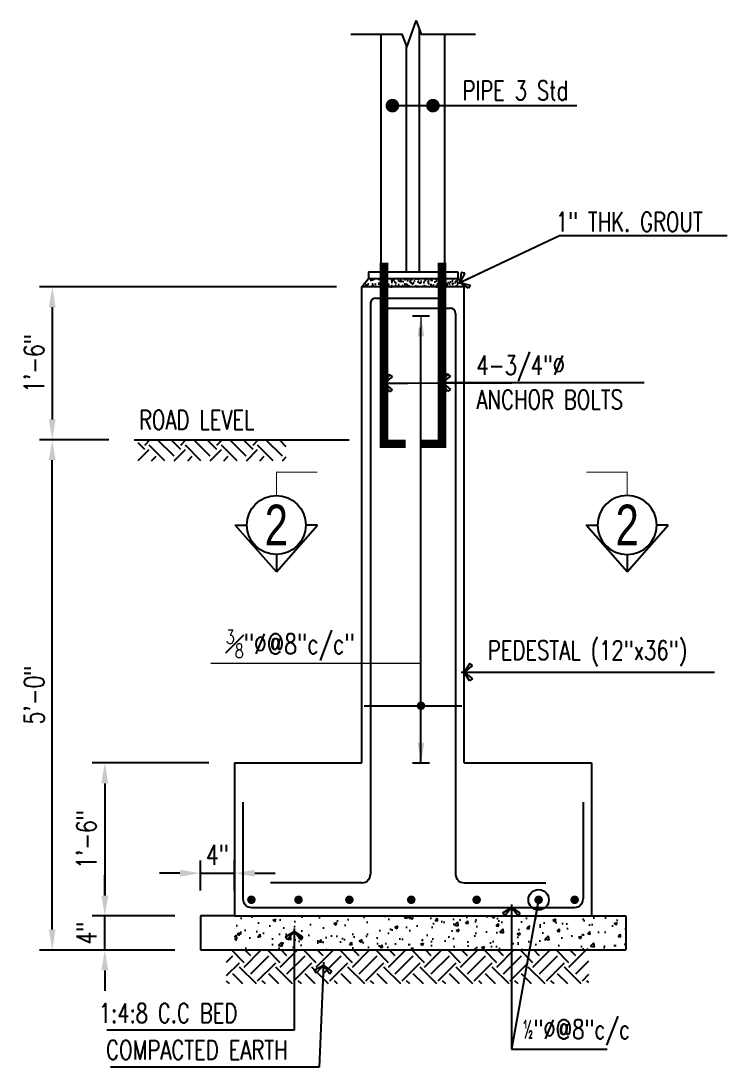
# Model space of a CAD drawing. Header units: inches. Extents: x 1454 to 3184, y -1691 to 428.
# Drawn here: x 1519.8 to 1602.8, y 147.8 to 270.9 of the extents above; entities that cross this region are included whole.
import ezdxf
from ezdxf.enums import TextEntityAlignment as Align

# ---------------------------------------------------------------- set-up
doc = ezdxf.new("R2010")
doc.units = ezdxf.units.IN
doc.header["$LTSCALE"] = 10
doc.header["$MEASUREMENT"] = 0
for name, color, linetype in [('A-TYP-DIM', 1, 'Continuous'), ('A-TYP-H-TEXT', 2, 'Continuous'), ('A-TYP-M-BOT-STEEL', 6, 'Continuous'), ('A-TYP-SEC-MARK', 5, 'Continuous'), ('A-TYP-ST-DONUT', 6, 'Continuous'), ('A-TYP-ST-Hatch', 254, 'Continuous'), ('dim', 1, 'Continuous'), ('FOOTING', 3, 'Continuous'), ('HATCH', 8, 'Continuous'), ('PRO', 2, 'Continuous'), ('PROJECTION', 1, 'Continuous'), ('SCHEDULE', 15, 'Continuous')]:
    doc.layers.add(name, color=color, linetype=linetype)
doc.layers.add('main plan$0$$AUDIT_BAD_LAYER2', color=252, linetype='Continuous', lineweight=15)
doc.styles.add('rizwan', font='romans.shx', dxfattribs={"width": 0.75})
doc.styles.add('ROMANS', font='tahoma.ttf')
doc.styles.add('SEC-MARK', font='swisscl.ttf')
doc.dimstyles.new('STYLE-64', dxfattribs={"dimscale": 0, "dimtxt": 0.09375, "dimasz": 0.125, "dimexe": 0.0625, "dimexo": 0.0625, "dimgap": 0.03125, "dimtad": 1, "dimlfac": -1, "dimzin": 3, "dimdsep": 46, "dimlunit": 4, "dimtxsty": 'ROMANS', "dimcen": 0.125, "dimdle": 4, "dimclrd": 1, "dimclre": 1, "dimclrt": 2, "dimadec": 0, "dimazin": 0, "dimtfac": 0.5, "dimtix": 1, "dimtmove": 2, "dimatfit": 3, "dimldrblk": 'ARC', "dimfxl": 0, "dimfrac": 1, "dimtolj": 1, "dimtzin": 3, "dimarcsym": 0})

# ---------------------------------------------------------------- blocks, each defined once
blk = doc.blocks.new('*D494')
at = {"layer": 'A-TYP-DIM', "color": 1, "lineweight": -2, "ltscale": 1.5, "transparency": 16777216}
for p, q in [((1530.11, 221.61), (1521.97, 221.61)), ((1523.47, 164.01), (1523.47, 219.21)), ((1537.88, 161.61), (1521.97, 161.61))]:
    blk.add_line(p, q, dxfattribs=at)
at = {"layer": 'A-TYP-DIM', "color": 1, "ltscale": 1.5, "transparency": 16777216}
for points in [[(1523.07, 219.21), (1523.87, 219.21), (1523.47, 221.61)], [(1523.07, 164.01), (1523.87, 164.01), (1523.47, 161.61)]]:
    blk.add_solid(points, dxfattribs=at)
at = {"layer": 'Defpoints', "color": 0, "ltscale": 1.5, "transparency": 16777216}
for p in [(1523.47, 221.61), (1533.11, 221.61), (1540.88, 161.61)]:
    blk.add_point(p, dxfattribs=at)
at = {"layer": 'A-TYP-DIM', "color": 2, "ltscale": 1.5, "transparency": 16777216, "insert": (1521.33, 191.61), "char_height": 2.344, "attachment_point": 5, "rotation": 90, "style": 'rizwan'}
blk.add_mtext('\\A1;5\'-0"', dxfattribs=at)
blk = doc.blocks.new('ARC')
at = {"layer": 'dim', "color": 0, "linetype": 'ByBlock', "ltscale": 1.5}
for p, q in [((0.144, 0), (-1.163, 0)), ((-0.416, -0.321), (0, 0))]:
    blk.add_line(p, q, dxfattribs=at)
at = {"layer": 'dim', "color": 0, "ltscale": 1.5}
for p, q in [((-0.407, 0.336), (-0.262, 0.434)), ((0, 0), (-0.407, 0.336)), ((-0.275, -0.425), (0, 0)), ((-0.262, 0.434), (0, 0)), ((-0.416, -0.321), (-0.275, -0.425))]:
    blk.add_line(p, q, dxfattribs=at)
blk = doc.blocks.new('*D495')
at = {"layer": 'A-TYP-DIM', "color": 1, "lineweight": -2, "ltscale": 1.5, "transparency": 16777216}
for p, q in [((1541.88, 183.61), (1528.15, 183.61)), ((1529.65, 181.21), (1529.65, 168.01)), ((1537.88, 165.61), (1528.15, 165.61))]:
    blk.add_line(p, q, dxfattribs=at)
at = {"layer": 'A-TYP-DIM', "color": 1, "ltscale": 1.5, "transparency": 16777216}
for points in [[(1529.25, 181.21), (1530.05, 181.21), (1529.65, 183.61)], [(1529.25, 168.01), (1530.05, 168.01), (1529.65, 165.61)]]:
    blk.add_solid(points, dxfattribs=at)
at = {"layer": 'Defpoints', "color": 0, "ltscale": 1.5, "transparency": 16777216}
for p in [(1544.88, 183.61), (1529.65, 165.61), (1540.88, 165.61)]:
    blk.add_point(p, dxfattribs=at)
at = {"layer": 'A-TYP-DIM', "color": 2, "ltscale": 1.5, "transparency": 16777216, "insert": (1527.5, 174.61), "char_height": 2.344, "attachment_point": 5, "rotation": 90, "style": 'rizwan'}
blk.add_mtext('\\A1;1\'-6"', dxfattribs=at)
blk = doc.blocks.new('*D496')
at = {"layer": 'A-TYP-DIM', "color": 1, "lineweight": -2, "ltscale": 1.5, "transparency": 16777216}
for p, q in [((1529.65, 168.01), (1529.65, 170.41)), ((1537.88, 165.61), (1528.15, 165.61)), ((1529.65, 161.61), (1529.65, 165.61)), ((1537.88, 161.61), (1528.15, 161.61)), ((1529.65, 159.21), (1529.65, 156.81))]:
    blk.add_line(p, q, dxfattribs=at)
at = {"layer": 'A-TYP-DIM', "color": 1, "ltscale": 1.5, "transparency": 16777216}
for points in [[(1529.25, 168.01), (1530.05, 168.01), (1529.65, 165.61)], [(1529.25, 159.21), (1530.05, 159.21), (1529.65, 161.61)]]:
    blk.add_solid(points, dxfattribs=at)
at = {"layer": 'Defpoints', "color": 0, "ltscale": 1.5, "transparency": 16777216}
for p in [(1529.65, 165.61), (1540.88, 165.61), (1540.88, 161.61)]:
    blk.add_point(p, dxfattribs=at)
at = {"layer": 'A-TYP-DIM', "color": 2, "ltscale": 1.5, "transparency": 16777216, "insert": (1527.5, 163.61), "char_height": 2.344, "attachment_point": 5, "rotation": 90, "style": 'rizwan'}
blk.add_mtext('\\A1;4"', dxfattribs=at)
blk = doc.blocks.new('*D519')
at = {"layer": 'A-TYP-DIM', "color": 1, "lineweight": -2, "ltscale": 1.5, "transparency": 16777216}
for p, q in [((1540.88, 168.61), (1540.88, 172.14)), ((1544.88, 168.61), (1544.88, 172.14)), ((1538.48, 170.64), (1536.08, 170.64)), ((1540.88, 170.64), (1544.88, 170.64)), ((1547.28, 170.64), (1549.68, 170.64))]:
    blk.add_line(p, q, dxfattribs=at)
at = {"layer": 'A-TYP-DIM', "color": 1, "ltscale": 1.5, "transparency": 16777216}
for points in [[(1538.48, 171.04), (1538.48, 170.24), (1540.88, 170.64)], [(1547.28, 171.04), (1547.28, 170.24), (1544.88, 170.64)]]:
    blk.add_solid(points, dxfattribs=at)
at = {"layer": 'Defpoints', "color": 0, "ltscale": 1.5, "transparency": 16777216}
for p in [(1544.88, 170.64), (1540.88, 165.61), (1544.88, 165.61)]:
    blk.add_point(p, dxfattribs=at)
at = {"layer": 'A-TYP-DIM', "color": 2, "ltscale": 1.5, "transparency": 16777216, "insert": (1542.88, 172.79), "char_height": 2.344, "attachment_point": 5, "style": 'rizwan'}
blk.add_mtext('\\A1;4"', dxfattribs=at)
blk = doc.blocks.new('SEC-MARK')
at = {"layer": 'A-TYP-SEC-MARK', "color": 2, "linetype": 'Continuous'}
for p, q in [((0, 0.4881), (-0.201, 0.259)), ((0, 0.4881), (0.201, 0.259)), ((0, 0.4037), (0, 0.4881)), ((-0.201, 0.259), (-0.1447, 0.259)), ((0.201, 0.259), (0.1447, 0.259))]:
    blk.add_line(p, q, dxfattribs=at)
at = {"layer": 'A-TYP-SEC-MARK', "color": 2, "linetype": 'Continuous', "const_width": 0.005}
blk.add_lwpolyline([(0, 0.1142), (0, 0), (-0.2002, 0)], dxfattribs=at)
at = {"layer": 'A-TYP-SEC-MARK', "color": 2, "linetype": 'Continuous'}
blk.add_circle((0, 0.259), 0.1447, dxfattribs=at)
at = {"layer": 'A-TYP-SEC-MARK', "color": 2, "linetype": 'Continuous', "style": 'SEC-MARK'}
blk.add_attdef('A', text='', height=0.1992, dxfattribs=at).set_placement((0.0013, 0.2579), align=Align.MIDDLE_CENTER)
blk = doc.blocks.new('*D549')
at = {"layer": 'A-TYP-DIM', "color": 1, "lineweight": -2, "ltscale": 1.5, "transparency": 16777216}
for p, q in [((1556.88, 239.61), (1521.97, 239.61)), ((1523.47, 237.21), (1523.47, 224.01)), ((1530.11, 221.61), (1521.97, 221.61))]:
    blk.add_line(p, q, dxfattribs=at)
at = {"layer": 'A-TYP-DIM', "color": 1, "ltscale": 1.5, "transparency": 16777216}
for points in [[(1523.07, 237.21), (1523.87, 237.21), (1523.47, 239.61)], [(1523.07, 224.01), (1523.87, 224.01), (1523.47, 221.61)]]:
    blk.add_solid(points, dxfattribs=at)
at = {"layer": 'Defpoints', "color": 0, "ltscale": 1.5, "transparency": 16777216}
for p in [(1559.88, 239.61), (1523.47, 221.61), (1533.11, 221.61)]:
    blk.add_point(p, dxfattribs=at)
at = {"layer": 'A-TYP-DIM', "color": 2, "ltscale": 1.5, "transparency": 16777216, "insert": (1521.33, 230.61), "char_height": 2.344, "attachment_point": 5, "rotation": 90, "style": 'rizwan'}
blk.add_mtext('\\A1;1\'-6"', dxfattribs=at)

msp = doc.modelspace()

# ---------------------------------------------------------------- hatches: boundary and pattern name
at = {"layer": 'A-TYP-ST-Hatch'}
h = msp.add_hatch(dxfattribs=at)
h.set_pattern_fill('AR-CONC', color=256, scale=0.5, style=0)
h.set_pattern_definition([(50, (-5758.2148, 824.5745), (3.5863009, -0.3137607), [0.375, -4.125]), (355, (-5758.2148, 824.5745), (-0.6937567, 3.7609607), [0.3, -3.3]), (100.4514, (-5757.916, 824.5483), (2.8925469, 3.4471977), [0.318701, -3.5057106]), (46.1842, (-5758.2148, 825.5745), (5.3362052, -0.827595), [0.5625, -6.1875]), (96.6356, (-5757.77, 825.5055), (4.6733135, 4.8705894), [0.4780514, -5.258565]), (351.1842, (-5758.215, 825.5745), (4.6733097, 4.870593), [0.45, -4.95]), (21, (-5757.7148, 825.3245), (2.9845353, -2.0130945), [0.375, -4.125]), (326, (-5757.7148, 825.3245), (1.2165767, 3.6257502), [0.3, -3.3]), (71.4514, (-5757.466, 825.1567), (4.2011131, 1.6126525), [0.318701, -3.5057106]), (37.5, (-5758.2148, 824.5745), (0.06079928, 1.66446927), [0, -3.26, 0, -3.35, 0, -3.3125]), (7.5, (-5758.2148, 824.5745), (1.3153477, 1.97205856), [0, -1.91, 0, -3.185, 0, -1.2625]), (327.5, (-5759.3298, 824.5745), (2.66911218, -0.11277436), [0, -1.25, 0, -3.9, 0, -5.175]), (317.5, (-5759.8298, 824.5745), (2.91593085, 0.5005249), [0, -1.625, 0, -2.59, 0, -3.675])])
h.paths.add_polyline_path([(1590.880427, 161.611139), (1590.880427, 165.611139), (1544.880427, 165.611139), (1544.880427, 161.611139)])
at = {"layer": 'HATCH'}
h = msp.add_hatch(dxfattribs=at)
h.set_pattern_fill('AR-CONC', color=256, scale=0.15, style=0)
h.set_pattern_definition([(50, (-2543.1744, 4615.8953), (1.07589027, -0.0941282), [0.1125, -1.2375]), (355, (-2543.1744, 4615.8953), (-0.208127, 1.1282882), [0.09, -0.99]), (100.451444, (-2543.0847, 4615.8874), (0.86776327, 1.03415999), [0.09561029, -1.05171317]), (46.1842, (-2543.1744, 4616.1953), (1.600862, -0.24827892), [0.16875, -1.85625]), (96.635635, (-2543.041, 4616.1746), (1.4019929, 1.4611779), [0.1434155, -1.57757064]), (351.184164, (-2543.1744, 4616.1953), (1.4019929, 1.4611779), [0.135, -1.485]), (21, (-2543.0244, 4616.1203), (0.89536058, -0.60392834), [0.1125, -1.2375]), (326, (-2543.0244, 4616.1203), (0.364973, 1.08772507), [0.09, -0.99]), (71.451445, (-2542.9498, 4616.0699), (1.26033357, 0.48379673), [0.09561029, -1.05171317]), (37.5, (-2543.17438, 4615.89526), (0.018239783, 0.49934078), [0, -0.978, 0, -1.005, 0, -0.99375]), (7.5, (-2543.1744, 4615.89526), (0.394604306, 0.59161757), [0, -0.573, 0, -0.9555, 0, -0.37875]), (327.5, (-2543.50888, 4615.89526), (0.800733654, -0.033832308), [0, -0.375, 0, -1.17, 0, -1.5525]), (317.5, (-2543.6589, 4615.89526), (0.87477925, 0.15015747), [0, -0.4875, 0, -0.777, 0, -1.1025])])
h.paths.add_polyline_path([(1560.630427, 240.611139), (1559.880427, 239.611139), (1562.469413, 239.611139), (1562.469413, 240.611139)])
h.paths.add_polyline_path([(1562.469413, 240.611139), (1562.469413, 239.611139), (1569.291441, 239.611139), (1569.291441, 240.611139)])
h.paths.add_polyline_path([(1569.291441, 240.611139), (1569.291441, 239.611139), (1571.880427, 239.611139), (1571.130427, 240.611139)])
h = msp.add_hatch(dxfattribs=at)
h.set_pattern_fill('EARTH', color=256, scale=12, angle=45, style=0)
h.set_pattern_definition([(45, (-41927.2702, -6384.79), (4e-16, 4.24264069), [3, -3]), (45, (-41928.0657, -6383.9946), (4e-16, 4.24264069), [3, -3]), (45, (-41928.8612, -6383.1992), (4e-16, 4.24264069), [3, -3]), (135, (-41928.8612, -6382.6688), (-4.24264069, 9e-16), [3, -3]), (135, (-41928.0657, -6381.8733), (-4.24264069, 9e-16), [3, -3]), (135, (-41927.2702, -6381.0778), (-4.24264069, 9e-16), [3, -3])])
h.paths.add_polyline_path([(1550.975393, 221.611139), (1533.572125, 221.611139), (1533.572125, 219.164388), (1550.975393, 219.164388)])
h = msp.add_hatch(dxfattribs=at)
h.set_pattern_fill('EARTH', color=256, scale=12, angle=45, style=0)
h.set_pattern_definition([(45, (-5758.2148, 832.5745), (4e-16, 4.2426407), [3, -3]), (45, (-5759.0103, 833.37), (4e-16, 4.2426407), [3, -3]), (45, (-5759.8058, 834.1655), (4e-16, 4.2426407), [3, -3]), (135, (-5759.8058, 834.6958), (-4.2426407, 9e-16), [3, -3]), (135, (-5759.0103, 835.4913), (-4.2426407, 9e-16), [3, -3]), (135, (-5758.2148, 836.2868), (-4.2426407, 9e-16), [3, -3])])
h.paths.add_polyline_path([(1586.558014, 157.611139), (1586.558014, 161.611139), (1543.972814, 161.611139), (1543.972814, 157.611139)])

# ---------------------------------------------------------------- linework, layer by layer
at = {"layer": 'A-TYP-DIM', "ltscale": 1.5}
msp.add_line((1566.817209, 183.611139), (1566.817209, 234.8083), dxfattribs=at)
at = {"layer": 'A-TYP-DIM', "color": 1}
for points in [[(1566.417209, 233.8083), (1567.217209, 233.8083), (1566.817209, 236.2083)], [(1566.417209, 186.011139), (1567.217209, 186.011139), (1566.817209, 183.611139)]]:
    msp.add_solid(points, dxfattribs=at)
at = {"layer": 'A-TYP-M-BOT-STEEL'}
for p, q in [((1560.880427, 237.736139), (1560.880427, 170.515717)), ((1561.505427, 238.287186), (1569.248377, 238.287186)), ((1562.55102, 237.111139), (1570.255427, 237.111139)), ((1570.880427, 236.486139), (1570.880427, 170.515717)), ((1565.817209, 236.2083), (1567.817209, 236.2083)), ((1560.130427, 190.339586), (1571.630427, 190.339586)), ((1565.817209, 183.611139), (1567.817209, 183.611139)), ((1545.880427, 179.000415), (1545.880427, 167.611139)), ((1585.880427, 179.000415), (1585.880427, 167.611139)), ((1559.880427, 169.515717), (1549.135262, 169.515717)), ((1571.880427, 169.515717), (1581.49, 169.515717)), ((1546.880427, 166.611139), (1584.880427, 166.611139))]:
    msp.add_line(p, q, dxfattribs=at)
for centre, radius, start, end in [((1561.509304, 237.652826), 0.634371, 90.35015843, 172.45346811), ((1570.255427, 236.486139), 0.625, 0, 90), ((1559.880427, 170.515717), 1, 270, 0), ((1571.880427, 170.515717), 1, 180, 270), ((1546.880427, 167.611139), 1, 180, 270), ((1584.880427, 167.611139), 1, 270, 0)]:
    msp.add_arc(centre, radius, start, end, dxfattribs=at)
at = {"layer": 'A-TYP-ST-DONUT', "const_width": 0.5}
for points in [[(1567.067209, 190.339586, -1), (1566.567209, 190.339586, -1)], [(1546.630427, 167.51884, 1), (1547.130427, 167.51884, 1)], [(1552.174841, 167.51884, 1), (1552.674841, 167.51884, 1)], [(1558.151103, 167.51884, 1), (1558.651103, 167.51884, 1)], [(1565.924174, 167.51884, -1), (1565.424174, 167.51884, -1)], [(1573.609751, 167.51884, -1), (1573.109751, 167.51884, -1)], [(1580.896909, 167.51884, -1), (1580.396909, 167.51884, -1)], [(1585.130427, 167.51884, -1), (1584.630427, 167.51884, -1)]]:
    msp.add_lwpolyline(points, format="xyb", close=True, dxfattribs=at)
msp.add_lwpolyline([(1566.567209, 190.339586), (1566.567209, 190.339586)], close=True, dxfattribs=at)
at = {"layer": 'FOOTING'}
for p, q in [((1566.630427, 241.374154), (1566.630427, 269.899344)), ((1562.130427, 241.374154), (1562.130427, 269.344213)), ((1569.630427, 241.374154), (1569.630427, 269.344213)), ((1565.130427, 241.374154), (1565.130427, 267.838736)), ((1559.880427, 183.611139), (1559.880427, 239.611139)), ((1571.880427, 239.611139), (1559.880427, 239.611139)), ((1571.880427, 183.611139), (1571.880427, 239.611139)), ((1544.880427, 183.611139), (1559.880427, 183.611139)), ((1544.880427, 183.611139), (1544.880427, 165.611139)), ((1571.880427, 183.611139), (1586.880427, 183.611139)), ((1586.880427, 183.611139), (1586.880427, 165.611139)), ((1544.880427, 165.611139), (1586.880427, 165.611139))]:
    msp.add_line(p, q, dxfattribs=at)
at = {"layer": 'main plan$0$$AUDIT_BAD_LAYER2', "color": 1}
for p, q in [((1566.817209, 236.2083), (1566.817209, 183.611139)), ((1566.817209, 195.308472), (1542.1095, 195.308472))]:
    msp.add_line(p, q, dxfattribs=at)
at = {"layer": 'main plan$0$$AUDIT_BAD_LAYER2', "color": 1, "const_width": 1}
for points in [[(1562.469413, 242.468307), (1562.469413, 221.152008), (1565.004278, 221.152008)], [(1569.291441, 242.468307), (1569.291441, 221.152008), (1566.756577, 221.152008)]]:
    msp.add_lwpolyline(points, dxfattribs=at)
at = {"layer": 'PRO'}
for p, q in [((1560.630427, 241.374154), (1571.130427, 241.374154)), ((1560.630427, 241.374154), (1560.630427, 240.611139)), ((1571.130427, 241.374154), (1571.130427, 240.611139)), ((1559.880427, 239.611139), (1560.630427, 240.611139)), ((1560.630427, 240.611139), (1571.130427, 240.611139)), ((1571.880427, 239.611139), (1571.130427, 240.611139))]:
    msp.add_line(p, q, dxfattribs=at)
at = {"layer": 'PROJECTION', "color": 1}
for p, q in [((1533.109502, 221.611139), (1558.386167, 221.611139)), ((1540.880427, 165.611139), (1540.880427, 161.611139)), ((1544.880427, 165.611139), (1540.880427, 165.611139)), ((1586.880427, 165.611139), (1590.880427, 165.611139)), ((1590.880427, 165.611139), (1590.880427, 161.611139)), ((1540.880427, 161.611139), (1590.880427, 161.611139))]:
    msp.add_line(p, q, dxfattribs=at)
at = {"layer": 'SCHEDULE', "color": 1, "linetype": 'Continuous'}
msp.add_lwpolyline([(1558.554735, 269.344213), (1564.582478, 269.344213), (1565.144978, 267.798757), (1566.269978, 270.889669), (1566.832478, 269.344213), (1573.214216, 269.344213)], dxfattribs=at)

# ---------------------------------------------------------------- block references
at = {"layer": 'A-TYP-SEC-MARK'}
ref = msp.add_blockref('SEC-MARK', (1549.815807, 217.80917), dxfattribs=dict(at, xscale=23.99999995659702, yscale=23.99999995659702, zscale=23.99999995659702, rotation=180))
ref.add_attrib('A', '2', dxfattribs={"color": 2, "height": 4.78125, "style": 'SEC-MARK'}).set_placement((1549.812674, 211.59411), align=Align.MIDDLE_CENTER)
ref = msp.add_blockref('SEC-MARK', (1591.053474, 217.80917), dxfattribs=dict(at, xscale=-23.99999995659702, yscale=23.99999995659702, zscale=23.99999995659702, rotation=180))
ref.add_attrib('A', '2', dxfattribs={"color": 2, "height": 4.78125, "style": 'SEC-MARK'}).set_placement((1591.053474, 211.59411), align=Align.MIDDLE_CENTER)

# ---------------------------------------------------------------- texts
at = {"layer": 'A-TYP-DIM', "color": 2, "ltscale": 1.5, "insert": (1551.445174, 197.453561), "char_height": 2.34375, "attachment_point": 5, "style": 'rizwan'}
msp.add_mtext('\\A1;{\\H0.7x;\\S3#8;}"%%C@8"c/c"', dxfattribs=at)
at = {"layer": 'A-TYP-H-TEXT', "style": 'rizwan', "width": 0.75}
for s, p in [('PIPE 3 Std', (1571.686031, 261.574977)), ('1" THK. GROUT', (1582.661759, 246.127685)), ('4-3/4"%%C', (1573.33765, 229.270013)), ('ANCHOR BOLTS', (1573.33765, 225.222959)), ('ROAD LEVEL', (1533.662811, 222.840426)), ('PEDESTAL (12"x36")', (1574.672816, 195.738424)), ('1:4:8 C.C BED', (1528.940979, 153.058831)), ('½"%%C@8"c/c', (1578.759934, 151.157661)), ('COMPACTED EARTH', (1529.807366, 148.730488))]:
    msp.add_text(s, height=2.25, dxfattribs=at).set_placement(p)

# ---------------------------------------------------------------- dimensions: what is measured, and where the dimension line sits
at = {"layer": 'A-TYP-DIM', "ltscale": 1.5}
for base, p1, p2, angle, picture, middle in [((1523.473243, 221.611139), (1559.880427, 239.611139), (1533.109502, 221.611139), 270, '*D549', (1521.328153, 230.611139)), ((1523.473243, 221.611139), (1540.880427, 161.611139), (1533.109502, 221.611139), 90, '*D494', (1521.328153, 191.611139)), ((1529.646874, 165.611139), (1544.880427, 183.611139), (1540.880427, 165.611139), 90, '*D495', (1527.501785, 174.611139)), ((1529.646874, 165.611139), (1540.880427, 161.611139), (1540.880427, 165.611139), 270, '*D496', (1527.501785, 163.611139))]:
    dim = msp.add_linear_dim(base=base, p1=p1, p2=p2, angle=angle, dimstyle='STYLE-64', override={"dimscale": 24, "dimtxt": 0.097656, "dimasz": 0.1, "dimexo": 0.125, "dimtxsty": 'rizwan', "dimtmove": 0, "dimatfit": 2}, dxfattribs=at)
    dim.commit()
    dim.dimension.update_dxf_attribs({"geometry": picture, "text_midpoint": middle})
dim = msp.add_linear_dim(base=(1544.880427, 170.6435), p1=(1540.880427, 165.611139), p2=(1544.880427, 165.611139), dimstyle='STYLE-64', override={"dimscale": 24, "dimtxt": 0.097656, "dimasz": 0.1, "dimexo": 0.125, "dimtxsty": 'rizwan', "dimtmove": 0, "dimatfit": 2}, dxfattribs=at)
dim.commit()
dim.dimension.update_dxf_attribs({"geometry": '*D519', "text_midpoint": (1542.880427, 172.788589)})

# ---------------------------------------------------------------- leaders
for points, override in [([(1563.458448, 260.926167), (1585.138543, 260.926167)], {"dimscale": 16, "dimtxt": 0.097656, "dimasz": 0.1, "dimexo": 0.125, "dimlfac": 1, "dimtmove": 0, "dimatfit": 2, "dimldrblk": 'Dot'}), ([(1568.222243, 260.926167), (1585.138543, 260.926167)], {"dimscale": 16, "dimtxt": 0.097656, "dimasz": 0.1, "dimexo": 0.125, "dimlfac": 1, "dimtmove": 0, "dimatfit": 2, "dimldrblk": 'Dot'}), ([(1571.380427, 240.111139), (1583.0973, 245.634038), (1602.797273, 245.634038)], {"dimscale": 24, "dimtxt": 0.097656, "dimasz": 0.1, "dimexo": 0.125, "dimlfac": 1, "dimtmove": 0, "dimatfit": 2}), ([(1562.469413, 228.285661), (1592.435136, 228.346347)], {"dimscale": 24, "dimtxt": 0.097656, "dimasz": 0.1, "dimexo": 0.125, "dimlfac": 1, "dimtmove": 0, "dimatfit": 2}), ([(1569.291441, 228.346347), (1593.058853, 228.346347)], {"dimscale": 24, "dimtxt": 0.097656, "dimasz": 0.1, "dimexo": 0.125, "dimlfac": 1, "dimtmove": 0, "dimatfit": 2}), ([(1571.880427, 194.297006), (1601.324735, 194.297006)], {"dimscale": 24, "dimtxt": 0.097656, "dimasz": 0.1, "dimexo": 0.125, "dimlfac": 1, "dimtmove": 0, "dimatfit": 2}), ([(1580.646909, 167.51884), (1577.47039, 149.928374)], {"dimscale": 24, "dimtxt": 0.097656, "dimasz": 0.1, "dimexo": 0.125, "dimtmove": 0, "dimatfit": 2, "dimldrblk": 'Origin'}), ([(1577.47039, 166.611139), (1577.47039, 149.928374), (1588.709689, 149.928374)], {"dimscale": 24, "dimtxt": 0.097656, "dimasz": 0.1, "dimexo": 0.125, "dimlfac": 1, "dimtmove": 0, "dimatfit": 2}), ([(1551.916056, 163.796285), (1551.916056, 152.167579), (1529.885733, 152.167579)], {"dimscale": 24, "dimtxt": 0.097656, "dimasz": 0.1, "dimexo": 0.125, "dimlfac": 1, "dimtmove": 0, "dimatfit": 2}), ([(1555.339963, 159.829728), (1554.839963, 147.839236), (1530.299194, 147.839236)], {"dimscale": 24, "dimtxt": 0.097656, "dimasz": 0.1, "dimexo": 0.125, "dimlfac": 1, "dimtmove": 0, "dimatfit": 2})]:
    msp.add_leader(points, dimstyle='STYLE-64', override=override, dxfattribs=at)

doc.saveas('drawing.dxf')
